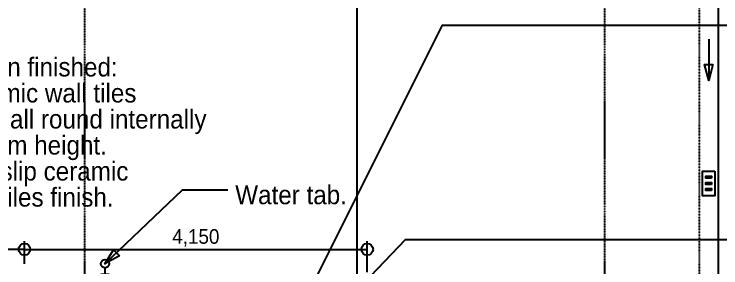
# Model space of a CAD drawing. Header units: inches. Extents: x 1543 to 314687, y -56168 to -771.
# Drawn here: x 26912 to 35469, y -8796 to -5717 of the extents above; entities that cross this region are included whole.
import ezdxf

# ---------------------------------------------------------------- set-up
doc = ezdxf.new("R2010")
doc.units = ezdxf.units.IN
doc.header["$MEASUREMENT"] = 0
doc.linetypes.add('PC_DASH_2', pattern=[0.638889, 0.277778, -0.083333, 0.055556, -0.083333, 0.055556, -0.083333])
doc.linetypes.add('PC_DASH_4', pattern=[0.055556, 0.027778, -0.027778])
for name, color, linetype in [('Boundary Line', 7, 'Continuous'), ('Grid Line', 7, 'Continuous'), ('Ground Floor Plan', 7, 'Continuous'), ('Text', 7, 'Continuous')]:
    doc.layers.add(name, color=color, linetype=linetype)

# ---------------------------------------------------------------- blocks, each defined once
blk = doc.blocks.new('PD_914113')
at = {"layer": 'Grid Line', "color": 12, "true_color": 0xdc0806}
blk.add_line((27036.8, -8571), (25186.8, -8571), dxfattribs=at)
for centre in [(25186.8, -8571), (27036.8, -8571)]:
    blk.add_circle(centre, 70.6, dxfattribs=at)
at = {"layer": 'Grid Line', "color": 7, "insert": (26111.8, -8326.1), "char_height": 177.491, "width": 635, "attachment_point": 2}
blk.add_mtext('\\pxsm0.83;\\fHelvetica|b0|i0|c0|p177.4913;\\W0.92;1,850', dxfattribs=at)
blk = doc.blocks.new('PD_914112')
at = {"layer": 'Grid Line', "color": 12, "true_color": 0xdc0806}
for p, q in [((25186.8, -8746), (25186.8, -8471)), ((27036.8, -8746), (27036.8, -8471))]:
    blk.add_line(p, q, dxfattribs=at)
at = {"layer": 'Grid Line'}
blk.add_blockref('PD_914113', (0, 0), dxfattribs=at)
blk = doc.blocks.new('PD_914115')
at = {"layer": 'Grid Line', "color": 12, "true_color": 0xdc0806}
blk.add_line((27036.8, -8571), (31186.8, -8571), dxfattribs=at)
for centre in [(27036.8, -8571), (31186.8, -8571)]:
    blk.add_circle(centre, 70.6, dxfattribs=at)
at = {"layer": 'Grid Line', "color": 7, "insert": (29111.8, -8326.1), "char_height": 177.491, "width": 635, "attachment_point": 2}
blk.add_mtext('\\pxsm0.83;\\fHelvetica|b0|i0|c0|p177.4913;\\W0.92;4,150', dxfattribs=at)
blk = doc.blocks.new('PD_914114')
at = {"layer": 'Grid Line', "color": 12, "true_color": 0xdc0806}
for p, q in [((27036.8, -8746), (27036.8, -8471)), ((31186.8, -8846), (31186.8, -8471))]:
    blk.add_line(p, q, dxfattribs=at)
at = {"layer": 'Grid Line'}
blk.add_blockref('PD_914115', (0, 0), dxfattribs=at)
blk = doc.blocks.new('PD_914472')
at = {"layer": 'Ground Floor Plan', "color": 172, "true_color": 0x0000d3}
for p, q in [((28011.8, -8796), (28011.8, -8946)), ((27961.8, -8871), (28061.8, -8871))]:
    blk.add_line(p, q, dxfattribs=at)
blk.add_circle((28011.8, -8746), 50, dxfattribs=at)
blk = doc.blocks.new('PD_914669')
at = {"layer": 'Ground Floor Plan', "color": 7}
for points in [[(35396.8, -7621), (35396.8, -7921), (35246.8, -7921), (35246.8, -7621), (35396.8, -7621)], [(35356.8, -7708.5), (35286.8, -7708.5), (35286.8, -7683.5), (35356.8, -7683.5), (35356.8, -7708.5)], [(35356.8, -7783.5), (35286.8, -7783.5), (35286.8, -7758.5), (35356.8, -7758.5), (35356.8, -7783.5)], [(35356.8, -7858.5), (35286.8, -7858.5), (35286.8, -7833.5), (35356.8, -7833.5), (35356.8, -7858.5)]]:
    blk.add_lwpolyline(points, dxfattribs=at)
blk = doc.blocks.new('PD_915091')
at = {"layer": 'Text', "color": 7}
for points in [[(20912.1, -9537.9), (24000, -6300), (25924.9, -6300)], [(21082.9, -9433.8), (20912.1, -9537.9), (21007.9, -9362.4), (21082.9, -9433.8)]]:
    blk.add_lwpolyline(points, dxfattribs=at)
at = {"layer": 'Text', "color": 7, "insert": (26013.5, -6245.3), "char_height": 228.203, "width": 3492.5, "attachment_point": 1}
blk.add_mtext('\\pxsm0.83;\\fHelvetica|b0|i0|c0|p228.2031;\\W0.92;Kitchen finished:\\P-Ceramic wall tiles\\P finish all round internally\\P to 1.5m height.\\P-Non-slip ceramic\\P floor tiles finish.', dxfattribs=at)
blk = doc.blocks.new('PD_915092')
at = {"layer": 'Text', "color": 7}
blk.add_lwpolyline([(30293.1, -9468.5), (32100, -5850), (37050, -5850)], dxfattribs=at)
blk = doc.blocks.new('PD_915095')
at = {"layer": 'Text', "color": 7}
blk.add_lwpolyline([(31061.8, -9071), (31650, -8450), (37050, -8450)], dxfattribs=at)
blk = doc.blocks.new('PD_915097')
at = {"layer": 'Text', "color": 7}
for points in [[(28011.8, -8746), (28950, -7850), (29500, -7850)], [(28187.3, -8650), (28011.8, -8746), (28115.8, -8575.2), (28187.3, -8650)]]:
    blk.add_lwpolyline(points, dxfattribs=at)
at = {"layer": 'Text', "color": 7, "insert": (29588.6, -7795.3), "char_height": 228.203, "width": 1481.667, "attachment_point": 1}
blk.add_mtext('\\pxsm0.83;\\fHelvetica|b0|i0|c0|p228.2031;\\W0.92;Water tab.', dxfattribs=at)

msp = doc.modelspace()

# ---------------------------------------------------------------- linework, layer by layer
at = {"layer": 'Boundary Line', "color": 108, "linetype": 'PC_DASH_2', "true_color": 0x006411}
msp.add_line((31061.8, -3031), (31061.8, -28771), dxfattribs=at)
at = {"layer": 'Grid Line', "color": 12, "linetype": 'PC_DASH_2', "true_color": 0xdc0806}
for p, q in [((27761.8, -1571), (27761.8, -29571)), ((31061.8, -1571), (31061.8, -29571)), ((34061.8, -1571), (34061.8, -29571))]:
    msp.add_line(p, q, dxfattribs=at)
at = {"layer": 'Ground Floor Plan', "color": 7}
msp.add_line((35436.8, -3156), (35436.8, -28646), dxfattribs=at)
at = {"layer": 'Ground Floor Plan', "color": 7, "linetype": 'PC_DASH_4'}
msp.add_line((35206.8, -3386), (35206.8, -28646), dxfattribs=at)
at = {"layer": 'Ground Floor Plan', "color": 172, "true_color": 0x0000d3}
msp.add_line((35321.8, -6021), (35321.8, -6521), dxfattribs=at)
msp.add_lwpolyline([(35373.6, -6327.8), (35321.8, -6521), (35270, -6327.8), (35373.6, -6327.8)], dxfattribs=at)

# ---------------------------------------------------------------- block references
at = {"layer": 'Grid Line'}
for name in ['PD_914112', 'PD_914114']:
    msp.add_blockref(name, (0, 0), dxfattribs=at)
at = {"layer": 'Ground Floor Plan'}
for name in ['PD_914669', 'PD_914472']:
    msp.add_blockref(name, (0, 0), dxfattribs=at)
at = {"layer": 'Text'}
for name in ['PD_915092', 'PD_915091', 'PD_915097', 'PD_915095']:
    msp.add_blockref(name, (0, 0), dxfattribs=at)

doc.saveas('drawing.dxf')
